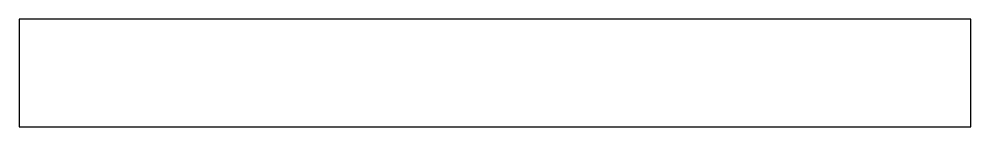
# Model space of a CAD drawing. Header units: inches. Extents: x 0 to 26.5, y 0 to 3.
import ezdxf

# ---------------------------------------------------------------- set-up
doc = ezdxf.new("R2010")
doc.units = ezdxf.units.IN
doc.header["$MEASUREMENT"] = 0
doc.layers.add('CUT', color=7, linetype='Continuous')

msp = doc.modelspace()

# ---------------------------------------------------------------- linework, layer by layer
at = {"layer": 'CUT'}
for p, q in [((26.5, 3), (0, 3)), ((0, 3), (0, 0)), ((26.5, 0), (26.5, 3)), ((0, 0), (26.5, 0))]:
    msp.add_line(p, q, dxfattribs=at)

doc.saveas('drawing.dxf')
